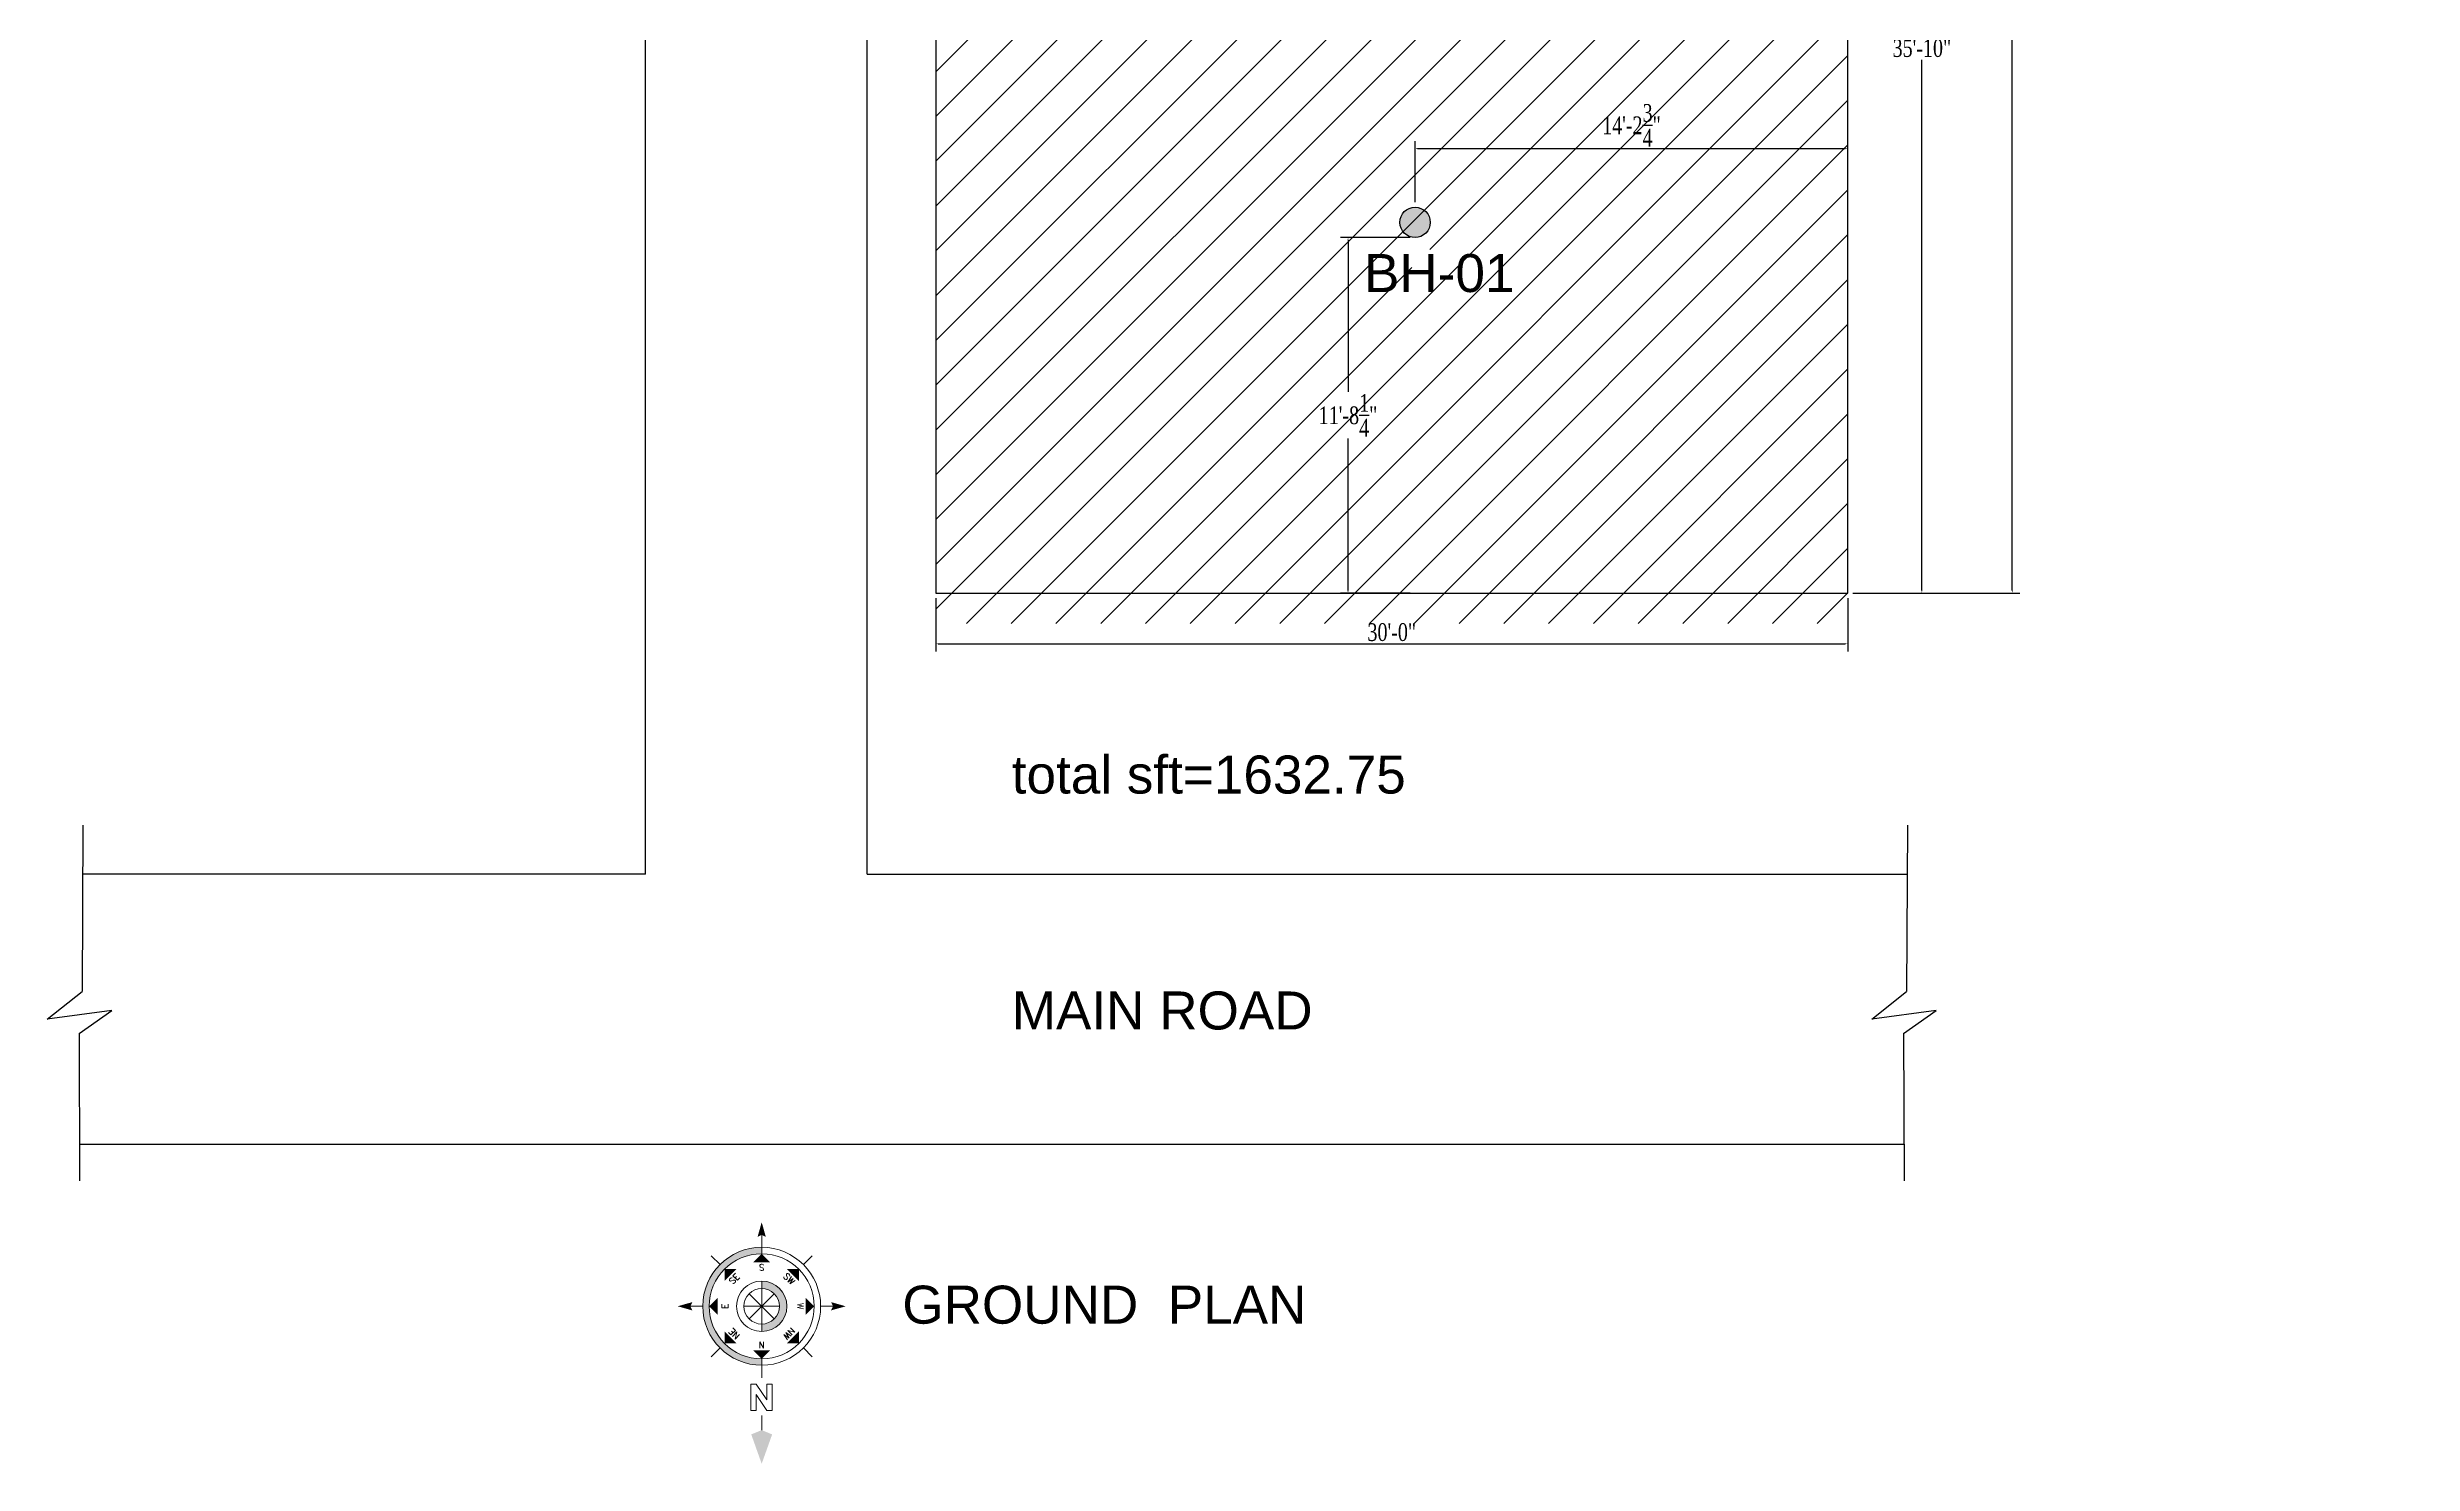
# Model space of a CAD drawing. Header units: inches. Extents: x -54558 to 35158, y -4190 to 41945.
# Drawn here: x -1188 to -255, y -126 to 433 of the extents above; entities that cross this region are included whole.
import ezdxf
from ezdxf.enums import TextEntityAlignment as Align

# ---------------------------------------------------------------- set-up
doc = ezdxf.new("R2010")
doc.units = ezdxf.units.IN
doc.header["$MEASUREMENT"] = 0
doc.linetypes.add('Dash 1_16_', pattern=[3.175, 1.5875, -1.5875])
doc.layers.get('0').update_dxf_attribs({"true_color": 0xe4c8de})
for name, color, linetype, lineweight in [('A-FURN-FIXD', 44, 'Continuous', 9), ('A_WALL', 7, 'Continuous', 30), ('ROAD', 251, 'Continuous', 30)]:
    doc.layers.add(name, color=color, linetype=linetype, lineweight=lineweight)
doc.layers.add('title', color=7, linetype='Continuous')
doc.styles.add('Arial', font='arial.ttf')
doc.styles.add('LOGO', font='times.ttf', dxfattribs={"width": 0.75, "height": 7})
doc.styles.add('ROMANS', font='romans.shx', dxfattribs={"width": 0.8})
doc.dimstyles.new('STANDARD$0', dxfattribs={"dimtxt": 2, "dimasz": 1, "dimexe": 3, "dimexo": 2, "dimgap": 1, "dimtad": 1, "dimtih": 1, "dimtoh": 1, "dimzin": 3, "dimdsep": 46, "dimlunit": 4, "dimtxsty": 'LOGO', "dimcen": 0.09, "dimdle": 6, "dimclrd": 256, "dimclre": 256, "dimclrt": 7, "dimadec": 0, "dimazin": 1, "dimtm": 1e-09, "dimtfac": 1, "dimtofl": 0, "dimtmove": 0, "dimatfit": 2, "dimfxl": 1, "dimtolj": 1, "dimtzin": 0, "dimlwd": -1, "dimlwe": -1, "dimarcsym": 0})

# ---------------------------------------------------------------- blocks, each defined once
blk = doc.blocks.new('Anno_North_J_Metric')
at = {"layer": 'title', "lineweight": 18}
h = blk.add_hatch(color=256, dxfattribs=at)
h.paths.add_polyline_path([(4.17, 0), (4.68, 0, 1), (-4.68, 0), (-4.17, 0, -1)])
h.paths.add_polyline_path([(-1.41, 0), (-2, 0, 1), (2, 0), (1.41, 0, -1)])
for p, q in [((0, 4.68), (0, 5.67)), ((-3.31, 3.31), (-4.01, 4.01)), ((3.31, 3.31), (4.01, 4.01)), ((-8.67, 0), (-9.83, 0)), ((-8.27, 0.86), (-6.17, 0.86)), ((-8.27, 0.44), (-8.27, 0.86)), ((-7.01, 0.44), (-8.27, 0.44)), ((-8.27, -0.4), (-7.01, 0.44)), ((-6.17, 0.44), (-7.43, -0.4)), ((-6.17, 0.86), (-6.17, 0.44)), ((-4.68, 0), (-5.67, 0)), ((-4.68, 0), (-4.17, 0)), ((1, -1), (-1, 1)), ((1, 1), (-1, -1)), ((-1, 1), (1, -1)), ((-1, -1), (1, 1)), ((0, -1.41), (0, 1.41)), ((0, 1.41), (0, -1.41)), ((1.41, 0), (2, 0)), ((4.68, 0), (4.17, 0)), ((4.68, 0), (5.67, 0)), ((-8.27, -0.82), (-8.27, -0.4)), ((-6.17, -0.82), (-8.27, -0.82)), ((-7.43, -0.4), (-6.17, -0.4)), ((-6.17, -0.4), (-6.17, -0.82)), ((-1.41, 0), (-2, 0)), ((1.41, 0), (-1.41, 0)), ((-1.41, 0), (1.41, 0)), ((-3.31, -3.31), (-4.01, -4.01)), ((3.31, -3.31), (4.01, -4.01)), ((0, -4.68), (0, -5.67))]:
    blk.add_line(p, q, dxfattribs=at)
for radius in [4.68, 4.17, 2, 1.41]:
    blk.add_circle((0, 0), radius, dxfattribs=at)
for points in [[(-0.33, 5.5), (0, 5.67), (0, 6.67)], [(0, 6.67), (0.33, 5.5), (0, 5.67)], [(0, 4.17), (0.67, 3.5), (-0.67, 3.5)], [(-2.95, 2.95), (-2, 2.95), (-2.95, 2)], [(2.95, 2.95), (2.95, 2), (2, 2.95)], [(-9.83, 0), (-10.17, 0.83), (-12.5, 0)], [(-12.5, 0), (-10.17, -0.83), (-9.83, 0)], [(-4.17, 0), (-3.5, 0.67), (-3.5, -0.67)], [(4.17, 0), (3.5, -0.67), (3.5, 0.67)], [(5.5, 0.33), (5.67, 0), (6.67, 0)], [(6.67, 0), (5.5, -0.33), (5.67, 0)], [(-2.95, -2.95), (-2.95, -2), (-2, -2.95)], [(0, -4.17), (-0.67, -3.5), (0.67, -3.5)], [(2.95, -2.95), (2, -2.95), (2.95, -2)], [(0, -6.67), (-0.33, -5.5), (0, -5.67)], [(0.33, -5.5), (0, -5.67), (0, -6.67)]]:
    blk.add_solid(points, dxfattribs=at)
at = {"layer": 'title', "lineweight": 18, "style": 'ROMANS'}
for s, rotation, p in [('NE', 45, (-2, 2)), ('SE', 315, (2, 2)), ('N', 90, (-2.83, 0)), ('S', 90, (3.33, 0)), ('NW', 135, (-2, -2)), ('SW', 225, (2, -2)), ('W', 180, (0, -2.83))]:
    blk.add_text(s, height=0.5, rotation=rotation, dxfattribs=at).set_placement(p, align=Align.CENTER)
blk.add_text('E', height=0.5, dxfattribs=at).set_placement((0, 2.67), align=Align.CENTER)
blk = doc.blocks.new('North')
at = {"layer": 'title', "linetype": 'Dash 1_16_', "lineweight": 20, "xscale": 79.54979519464541, "yscale": 79.54979519464541, "zscale": 79.54979519464541, "rotation": 270}
blk.add_blockref('Anno_North_J_Metric', (8025510, 1107807), dxfattribs=at)
blk = doc.blocks.new('*D484')
at = {"ltscale": 0.25}
for p, q in [((-648.39, 371.75), (-648.39, 395.83)), ((-647.39, 392.83), (-478.59, 392.83)), ((-477.59, 371.75), (-477.59, 395.83))]:
    blk.add_line(p, q, dxfattribs=at)
for points in [[(-647.39, 393), (-647.39, 392.66), (-648.39, 392.83)], [(-478.59, 393), (-478.59, 392.66), (-477.59, 392.83)]]:
    blk.add_solid(points, dxfattribs=at)
at = {"color": 7, "ltscale": 0.25, "insert": (-562.99, 402.04), "char_height": 7, "attachment_point": 5, "style": 'LOGO'}
blk.add_mtext('\\A1;14\'-2{\\H1.000000x;\\S3/4;}"', dxfattribs=at)
blk = doc.blocks.new('*D485')
at = {"ltscale": 0.25}
for p, q in [((-650.39, 357.75), (-677.86, 357.75)), ((-674.86, 356.75), (-674.86, 296.83)), ((-674.86, 218.48), (-674.86, 278.4)), ((-650.39, 217.48), (-677.86, 217.48))]:
    blk.add_line(p, q, dxfattribs=at)
for points in [[(-675.02, 356.75), (-674.69, 356.75), (-674.86, 357.75)], [(-675.02, 218.48), (-674.69, 218.48), (-674.86, 217.48)]]:
    blk.add_solid(points, dxfattribs=at)
at = {"color": 7, "ltscale": 0.25, "insert": (-674.86, 287.61), "char_height": 7, "attachment_point": 5, "style": 'LOGO'}
blk.add_mtext('\\A1;11\'-8{\\H1.000000x;\\S1/4;}"', dxfattribs=at)
blk = doc.blocks.new('*D489')
at = {"ltscale": 0.25}
for p, q in [((-837.59, 215.48), (-837.59, 194.43)), ((-477.59, 215.48), (-477.59, 194.43)), ((-836.59, 197.43), (-478.59, 197.43))]:
    blk.add_line(p, q, dxfattribs=at)
for points in [[(-836.59, 197.6), (-836.59, 197.26), (-837.59, 197.43)], [(-478.59, 197.6), (-478.59, 197.26), (-477.59, 197.43)]]:
    blk.add_solid(points, dxfattribs=at)
at = {"color": 7, "ltscale": 0.25, "insert": (-657.59, 201.99), "char_height": 7, "attachment_point": 5, "style": 'LOGO'}
blk.add_mtext('\\A1;30\'-0"', dxfattribs=at)
blk = doc.blocks.new('*D490')
at = {"ltscale": 0.25}
for p, q in [((-475.59, 647.48), (-445.35, 647.48)), ((-448.35, 646.48), (-448.35, 437.04)), ((-448.35, 218.48), (-448.35, 427.92)), ((-475.59, 217.48), (-445.35, 217.48))]:
    blk.add_line(p, q, dxfattribs=at)
for points in [[(-448.52, 646.48), (-448.18, 646.48), (-448.35, 647.48)], [(-448.52, 218.48), (-448.18, 218.48), (-448.35, 217.48)]]:
    blk.add_solid(points, dxfattribs=at)
at = {"color": 7, "ltscale": 0.25, "insert": (-448.35, 432.48), "char_height": 7, "attachment_point": 5, "style": 'LOGO'}
blk.add_mtext('\\A1;35\'-10"', dxfattribs=at)
blk = doc.blocks.new('*D493')
at = {"ltscale": 0.25}
for p, q in [((-559.59, 938.48), (-409.67, 938.48)), ((-412.67, 937.48), (-412.67, 582.54)), ((-412.67, 218.48), (-412.67, 573.42)), ((-475.59, 217.48), (-409.67, 217.48))]:
    blk.add_line(p, q, dxfattribs=at)
for points in [[(-412.83, 937.48), (-412.5, 937.48), (-412.67, 938.48)], [(-412.83, 218.48), (-412.5, 218.48), (-412.67, 217.48)]]:
    blk.add_solid(points, dxfattribs=at)
at = {"color": 7, "ltscale": 0.25, "insert": (-412.67, 577.98), "char_height": 7, "attachment_point": 5, "style": 'LOGO'}
blk.add_mtext('\\A1;60\'-1"', dxfattribs=at)

msp = doc.modelspace()

# ---------------------------------------------------------------- hatches: boundary and pattern name
at = {"ltscale": 0.25}
h = msp.add_hatch(dxfattribs=at)
h.set_pattern_fill('ANSI31', color=256, scale=100, style=0)
h.set_pattern_definition([(45, (0, -12), (-8.83883, 8.83883), [])])
h.paths.add_polyline_path([(210.356, 205.48), (570.356, 205.48), (570.356, 635.48), (486.356, 635.48), (486.356, 926.48), (210.356, 926.48)])
h.paths.add_polyline_path([(-561.59, 635.48), (-561.59, 926.48), (-837.59, 926.48), (-837.59, 205.48), (-477.59, 205.48), (-477.59, 635.48)])
h.paths.add_polyline_path([(-642.391, 351.747, -1), (-654.391, 351.747, -1)], flags=16)
h.paths.add_polyline_path([(-707.803, 811.307, -1), (-695.803, 811.307, -1)], flags=16)
h.paths.add_polyline_path([(-575.295, 400.005), (-550.685, 400.005), (-550.685, 380.081), (-575.295, 380.081)], flags=24)
h.paths.add_polyline_path([(-687.163, 285.576), (-662.553, 285.576), (-662.553, 265.652), (-687.163, 265.652)], flags=24)
h.paths.add_polyline_path([(-782.001, 830.41), (-757.391, 830.41), (-757.391, 810.365), (-782.001, 810.365)], flags=24)
h.paths.add_polyline_path([(-712.47, 878.866), (-691.135, 878.866), (-691.135, 858.922), (-712.47, 858.922)], flags=24)
h.paths.add_polyline_path([(-725.466, 802.199), (-661.209, 802.199), (-661.209, 779.381), (-725.466, 779.381)], flags=24)
h.paths.add_polyline_path([(-672.285, 342.998), (-610.771, 342.998), (-610.771, 320.181), (-672.285, 320.181)], flags=24)
h.paths.add_polyline_path([(231.373, 506.6), (519.299, 506.6), (519.299, 331.372), (231.373, 331.372)], flags=24)
at = {"layer": 'A_WALL', "ltscale": 0.25}
msp.add_hatch(color=1, dxfattribs=at).paths.add_polyline_path([(-642.391, 363.747, 1), (-654.391, 363.747, 1)])

# ---------------------------------------------------------------- linework, layer by layer
msp.add_lwpolyline([(-477.59, 217.48), (-477.59, 647.48), (-561.59, 647.48), (-561.59, 938.48), (-837.59, 938.48), (-837.59, 217.48), (-477.59, 217.48)], dxfattribs=at)
at = {"layer": 'A_WALL', "color": 1, "ltscale": 0.25}
msp.add_circle((-648.391, 363.747), 6, dxfattribs=at)
at = {"layer": 'ROAD'}
for p, q in [((-952.178, 106.48), (-952.178, 1031.676)), ((-864.619, 106.48), (-864.619, 1030.414)), ((-1174.162, 125.853), (-1174.515, 60.211)), ((-454.014, 125.853), (-454.366, 60.211)), ((-952.178, 106.48), (-1174.266, 106.48)), ((-864.619, 106.48), (-454.118, 106.48)), ((-1188.24, 49.268), (-1174.515, 60.211)), ((-468.091, 49.268), (-454.366, 60.211)), ((-1162.835, 52.718), (-1188.24, 49.268)), ((-1175.719, 43.634), (-1162.835, 52.718)), ((-442.686, 52.718), (-468.091, 49.268)), ((-455.57, 43.634), (-442.686, 52.718)), ((-1175.719, 43.634), (-1175.534, -14.508)), ((-455.57, 43.634), (-455.386, -14.508)), ((-1175.58, 0), (-455.432, 0))]:
    msp.add_line(p, q, dxfattribs=at)

# ---------------------------------------------------------------- block references
at = {"layer": 'A-FURN-FIXD', "lineweight": 30, "xscale": 0.0625, "yscale": 0.0625, "zscale": 0.0625, "rotation": 180}
msp.add_blockref('North', (500688.101, 69173.939), dxfattribs=at)

# ---------------------------------------------------------------- texts
at = {"char_height": 15, "attachment_point": 1, "style": 'Arial'}
for s, insert, width in [('{\\C1;BH-01}', (-668.535, 351.248), 161.39351), ('total sft=1632.75', (-807.573, 153.332), 191.01365), ('MAIN ROAD', (-807.573, 60.225), 161.39351), ('GROUND  PLAN', (-850.77, -55.865), 161.39351)]:
    msp.add_mtext(s, dxfattribs=dict(at, insert=insert, width=width))

# ---------------------------------------------------------------- dimensions: what is measured, and where the dimension line sits
at = {"ltscale": 0.25}
for base, p1, p2, picture, middle in [((-412.667, 938.48), (-477.59, 217.48), (-561.59, 938.48), '*D493', (-412.667, 577.98)), ((-448.351, 647.48), (-477.59, 217.48), (-477.59, 647.48), '*D490', (-448.351, 432.48)), ((-674.858, 217.48), (-648.391, 357.747), (-648.391, 217.48), '*D485', (-674.858, 287.614))]:
    dim = msp.add_linear_dim(base=base, p1=p1, p2=p2, angle=90, dimstyle='STANDARD$0', dxfattribs=at)
    dim.commit()
    dim.dimension.update_dxf_attribs({"geometry": picture, "text_midpoint": middle})
for base, p1, p2, picture, middle in [((-477.59, 392.831), (-648.391, 369.747), (-477.59, 369.747), '*D484', (-562.99, 402.043)), ((-477.59, 197.431), (-837.59, 217.48), (-477.59, 217.48), '*D489', (-657.59, 201.991))]:
    dim = msp.add_linear_dim(base=base, p1=p1, p2=p2, dimstyle='STANDARD$0', dxfattribs=at)
    dim.commit()
    dim.dimension.update_dxf_attribs({"geometry": picture, "text_midpoint": middle})

doc.saveas('drawing.dxf')
